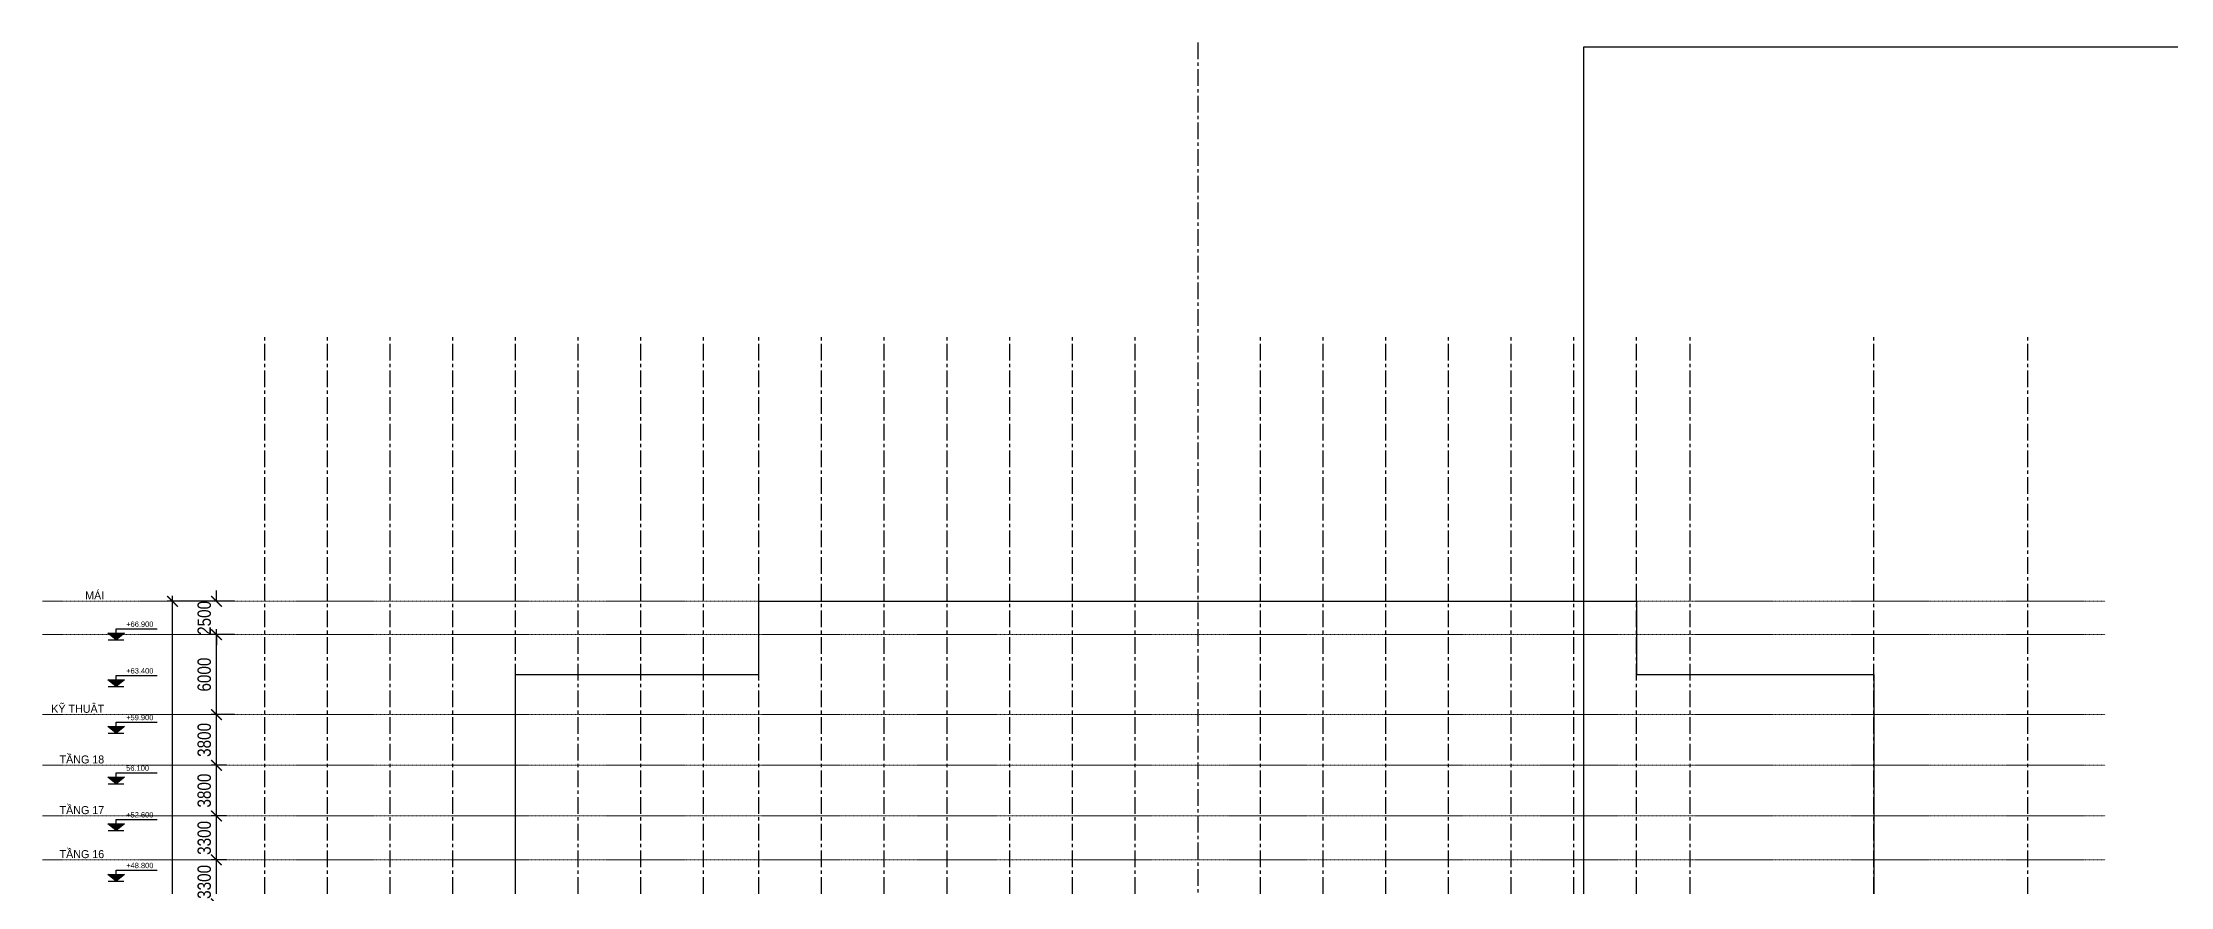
# Model space of a CAD drawing. Header units: millimetres. Extents: x -1030105 to 906887, y -616134 to 1220667.
# Drawn here: x 327805 to 487328, y -259377 to -196075 of the extents above; entities that cross this region are included whole.
import ezdxf

# ---------------------------------------------------------------- set-up
doc = ezdxf.new("R2010")
doc.units = ezdxf.units.MM
doc.header["$MEASUREMENT"] = 0
doc.linetypes.add('CENTER', pattern=[2, 1.25, -0.25, 0.25, -0.25])
doc.layers.get('Defpoints').update_dxf_attribs({"color": 1})
for name, color, linetype in [('A-_ANOTLEVL_T-', 41, 'Continuous'), ('A-_ANOTTEXT_T-', 41, 'Continuous'), ('A-DG-Giao thong', 1, 'Continuous'), ('DA-ANNO-DIMS', 9, 'Continuous'), ('DA-GRID-LINE', 9, 'CENTER'), ('DIEN HOA', 111, 'Continuous')]:
    doc.layers.add(name, color=color, linetype=linetype)
doc.layers.add('Defpoint', color=7, linetype='Continuous', plot=False)
doc.layers.add('S-GRID', color=251, linetype='CENTER', lineweight=5)
doc.styles.add('Annotative', font='txt')
doc.styles.get("Standard").update_dxf_attribs({"font": 'arial.ttf'})
doc.styles.add('Xr-GR-Grid 1-400$0$Dim-Text', font='ARIALN.TTF')
doc.dimstyles.new('DIM-400', dxfattribs={"dimscale": 10, "dimtxt": 100, "dimasz": 80, "dimexe": 40, "dimexo": 80, "dimgap": 40, "dimtad": 1, "dimdec": 0, "dimzin": 0, "dimdsep": 46, "dimtxsty": 'Xr-GR-Grid 1-400$0$Dim-Text', "dimblk": 'Xr-GR-Grid 1-400$0$_ArchTick', "dimcen": -100, "dimdle": 40, "dimclrt": 11, "dimadec": 0, "dimazin": 0, "dimtfac": 1, "dimtdec": 0, "dimtix": 1, "dimtofl": 0, "dimtmove": 0, "dimatfit": 3, "dimldrblk": 'Xr-GR-Grid 1-400$0$_ArchTick', "dimfxl": 1, "dimtolj": 1, "dimtzin": 0, "dimarcsym": 1})

# ---------------------------------------------------------------- blocks, each defined once
blk = doc.blocks.new('Xr-GR-Grid 1-400$0$_ArchTick')
at = {"layer": 'DA-ANNO-DIMS', "color": 0, "const_width": 0.15}
blk.add_lwpolyline([(-0.5, -0.5), (0.5, 0.5)], dxfattribs=at)
blk = doc.blocks.new('*D1167')
at = {"layer": 'DA-ANNO-DIMS', "color": 0, "lineweight": -2, "transparency": 16777216}
for p, q in [((-6922, -401), (-6922, 75200)), ((-2267, 74800), (-7322, 74800)), ((-4422, -1), (-7322, -1))]:
    blk.add_line(p, q, dxfattribs=at)
at = {"layer": 'Defpoints', "color": 0, "transparency": 16777216}
for p in [(-6922, 74800), (-1467, 74800), (-3622, -1)]:
    blk.add_point(p, dxfattribs=at)
at = {"layer": 'DA-ANNO-DIMS', "color": 0, "lineweight": -2, "transparency": 16777216, "xscale": 800, "yscale": 800, "zscale": 800}
for p, rotation in [((-6922, 74800), 90), ((-6922, -1), 270)]:
    blk.add_blockref('Xr-GR-Grid 1-400$0$_ArchTick', p, dxfattribs=dict(at, rotation=rotation))
at = {"layer": 'DA-ANNO-DIMS', "color": 11, "transparency": 16777216, "insert": (-7832, 37400), "char_height": 1000, "attachment_point": 5, "rotation": 90, "style": 'Xr-GR-Grid 1-400$0$Dim-Text'}
blk.add_mtext('\\A1;74800', dxfattribs=at)
blk = doc.blocks.new('caodo')
h = blk.add_hatch(color=256)
h.dxf.hatch_style = 1
h.paths.add_polyline_path([(-3.1, 2.56), (3.1, 2.56), (0, 0)])
blk.add_lwpolyline([(-3.1, 2.56), (3.1, 2.56), (0, 0)], close=True)
for points in [[(-2.95, 0), (2.95, 0)], [(0, 0), (0, 4.13), (15.35, 4.13)]]:
    blk.add_lwpolyline(points)
at = {"flags": 4}
blk.add_attdef('CAODO', (3.74, 4.92), '', height=2, dxfattribs=at)
blk = doc.blocks.new('*D1125')
at = {"layer": 'DA-ANNO-DIMS', "color": 0, "lineweight": -2, "transparency": 16777216}
for p, q in [((-2267, 72300), (-4022, 72300)), ((-3622, 65900), (-3622, 72700)), ((-2267, 66300), (-4022, 66300))]:
    blk.add_line(p, q, dxfattribs=at)
at = {"layer": 'Defpoints', "color": 0, "transparency": 16777216}
for p in [(-3622, 72300), (-1467, 72300), (-1467, 66300)]:
    blk.add_point(p, dxfattribs=at)
at = {"layer": 'DA-ANNO-DIMS', "color": 0, "lineweight": -2, "transparency": 16777216, "xscale": 800, "yscale": 800, "zscale": 800}
for p, rotation in [((-3622, 72300), 90), ((-3622, 66300), 270)]:
    blk.add_blockref('Xr-GR-Grid 1-400$0$_ArchTick', p, dxfattribs=dict(at, rotation=rotation))
at = {"layer": 'DA-ANNO-DIMS', "color": 11, "transparency": 16777216, "insert": (-4532, 69300), "char_height": 1000, "attachment_point": 5, "rotation": 90, "style": 'Xr-GR-Grid 1-400$0$Dim-Text'}
blk.add_mtext('\\A1;6000', dxfattribs=at)
blk = doc.blocks.new('*D1137')
at = {"layer": 'DA-ANNO-DIMS', "color": 0, "lineweight": -2, "transparency": 16777216}
for p, q in [((-2872, 55400), (-4022, 55400)), ((-3622, 51700), (-3622, 55800)), ((-2872, 52100), (-4022, 52100))]:
    blk.add_line(p, q, dxfattribs=at)
at = {"layer": 'Defpoints', "color": 0, "transparency": 16777216}
for p in [(-3622, 55400), (-2072, 55400), (-2072, 52100)]:
    blk.add_point(p, dxfattribs=at)
at = {"layer": 'DA-ANNO-DIMS', "color": 0, "lineweight": -2, "transparency": 16777216, "xscale": 800, "yscale": 800, "zscale": 800}
for p, rotation in [((-3622, 55400), 90), ((-3622, 52100), 270)]:
    blk.add_blockref('Xr-GR-Grid 1-400$0$_ArchTick', p, dxfattribs=dict(at, rotation=rotation))
at = {"layer": 'DA-ANNO-DIMS', "color": 11, "transparency": 16777216, "insert": (-4532, 53750), "char_height": 1000, "attachment_point": 5, "rotation": 90, "style": 'Xr-GR-Grid 1-400$0$Dim-Text'}
blk.add_mtext('\\A1;3300', dxfattribs=at)
blk = doc.blocks.new('*D1138')
at = {"layer": 'DA-ANNO-DIMS', "color": 0, "lineweight": -2, "transparency": 16777216}
for p, q in [((-3622, 55000), (-3622, 59100)), ((-2872, 58700), (-4022, 58700)), ((-2872, 55400), (-4022, 55400))]:
    blk.add_line(p, q, dxfattribs=at)
at = {"layer": 'Defpoints', "color": 0, "transparency": 16777216}
for p in [(-3622, 58700), (-2072, 58700), (-2072, 55400)]:
    blk.add_point(p, dxfattribs=at)
at = {"layer": 'DA-ANNO-DIMS', "color": 0, "lineweight": -2, "transparency": 16777216, "xscale": 800, "yscale": 800, "zscale": 800}
for p, rotation in [((-3622, 58700), 90), ((-3622, 55400), 270)]:
    blk.add_blockref('Xr-GR-Grid 1-400$0$_ArchTick', p, dxfattribs=dict(at, rotation=rotation))
at = {"layer": 'DA-ANNO-DIMS', "color": 11, "transparency": 16777216, "insert": (-4532, 57050), "char_height": 1000, "attachment_point": 5, "rotation": 90, "style": 'Xr-GR-Grid 1-400$0$Dim-Text'}
blk.add_mtext('\\A1;3300', dxfattribs=at)
blk = doc.blocks.new('*D1139')
at = {"layer": 'DA-ANNO-DIMS', "color": 0, "lineweight": -2, "transparency": 16777216}
for p, q in [((-2872, 62500), (-4022, 62500)), ((-3622, 58300), (-3622, 62900)), ((-2872, 58700), (-4022, 58700))]:
    blk.add_line(p, q, dxfattribs=at)
at = {"layer": 'Defpoints', "color": 0, "transparency": 16777216}
for p in [(-3622, 62500), (-2072, 62500), (-2072, 58700)]:
    blk.add_point(p, dxfattribs=at)
at = {"layer": 'DA-ANNO-DIMS', "color": 0, "lineweight": -2, "transparency": 16777216, "xscale": 800, "yscale": 800, "zscale": 800}
for p, rotation in [((-3622, 62500), 90), ((-3622, 58700), 270)]:
    blk.add_blockref('Xr-GR-Grid 1-400$0$_ArchTick', p, dxfattribs=dict(at, rotation=rotation))
at = {"layer": 'DA-ANNO-DIMS', "color": 11, "transparency": 16777216, "insert": (-4532, 60600), "char_height": 1000, "attachment_point": 5, "rotation": 90, "style": 'Xr-GR-Grid 1-400$0$Dim-Text'}
blk.add_mtext('\\A1;3800', dxfattribs=at)
blk = doc.blocks.new('*D1140')
at = {"layer": 'DA-ANNO-DIMS', "color": 0, "lineweight": -2, "transparency": 16777216}
for p, q in [((-2872, 66300), (-4022, 66300)), ((-3622, 62100), (-3622, 66700)), ((-2872, 62500), (-4022, 62500))]:
    blk.add_line(p, q, dxfattribs=at)
at = {"layer": 'Defpoints', "color": 0, "transparency": 16777216}
for p in [(-3622, 66300), (-2072, 66300), (-2072, 62500)]:
    blk.add_point(p, dxfattribs=at)
at = {"layer": 'DA-ANNO-DIMS', "color": 0, "lineweight": -2, "transparency": 16777216, "xscale": 800, "yscale": 800, "zscale": 800}
for p, rotation in [((-3622, 66300), 90), ((-3622, 62500), 270)]:
    blk.add_blockref('Xr-GR-Grid 1-400$0$_ArchTick', p, dxfattribs=dict(at, rotation=rotation))
at = {"layer": 'DA-ANNO-DIMS', "color": 11, "transparency": 16777216, "insert": (-4532, 64400), "char_height": 1000, "attachment_point": 5, "rotation": 90, "style": 'Xr-GR-Grid 1-400$0$Dim-Text'}
blk.add_mtext('\\A1;3800', dxfattribs=at)
blk = doc.blocks.new('*D1141')
at = {"layer": 'DA-ANNO-DIMS', "color": 0, "lineweight": -2, "transparency": 16777216}
for p, q in [((-3622, 74800), (-3622, 75600)), ((-2267, 74800), (-4022, 74800)), ((-2267, 72300), (-4022, 72300)), ((-3622, 72300), (-3622, 71500))]:
    blk.add_line(p, q, dxfattribs=at)
at = {"layer": 'Defpoints', "color": 0, "transparency": 16777216}
for p in [(-3622, 74800), (-1467, 74800), (-1467, 72300)]:
    blk.add_point(p, dxfattribs=at)
at = {"layer": 'DA-ANNO-DIMS', "color": 0, "lineweight": -2, "transparency": 16777216, "xscale": 800, "yscale": 800, "zscale": 800}
for p, rotation in [((-3622, 74800), 270), ((-3622, 72300), 90)]:
    blk.add_blockref('Xr-GR-Grid 1-400$0$_ArchTick', p, dxfattribs=dict(at, rotation=rotation))
at = {"layer": 'DA-ANNO-DIMS', "color": 11, "transparency": 16777216, "insert": (-4532, 73550), "char_height": 1000, "attachment_point": 5, "rotation": 90, "style": 'Xr-GR-Grid 1-400$0$Dim-Text'}
blk.add_mtext('\\A1;2500', dxfattribs=at)
blk = doc.blocks.new('luoi cot MC ngang')
at = {"layer": 'DA-GRID-LINE', "color": 8, "ltscale": 1000}
for p, q in [((-1.5, -11145.5), (-1.5, 94809.5)), ((4698.5, -11145.5), (4698.5, 94809.5)), ((9398.5, -11145.5), (9398.5, 94809.5)), ((14098.5, -11145.5), (14098.5, 94809.5)), ((18798.5, -11145.5), (18798.5, 94809.5)), ((23498.5, -11145.5), (23498.5, 94809.5)), ((28198.5, -11145.5), (28198.5, 94809.5)), ((32898.5, -11145.5), (32898.5, 94809.5)), ((37048.5, -11145.5), (37048.5, 94809.5)), ((41748.5, -11145.5), (41748.5, 94809.5)), ((46448.5, -11145.5), (46448.5, 94809.5)), ((51148.5, -11145.5), (51148.5, 94809.5)), ((55848.5, -11145.5), (55848.5, 94809.5)), ((60548.5, -11145.5), (60548.5, 94809.5)), ((65248.5, -11145.5), (65248.5, 94809.5)), ((74648.5, -11145.5), (74648.5, 94809.5)), ((79348.5, -11145.5), (79348.5, 94809.5)), ((84048.5, -11145.5), (84048.5, 94809.5)), ((88748.5, -11145.5), (88748.5, 94809.5)), ((93448.5, -11145.5), (93448.5, 94809.5)), ((98148.5, -11145.5), (98148.5, 94809.5)), ((102848.5, -11145.5), (102848.5, 94809.5)), ((106873.5, -11145.5), (106873.5, 94809.5)), ((120623.5, -11145.5), (120623.5, 94809.5)), ((132173.5, -11145.5), (132173.5, 94809.5))]:
    blk.add_line(p, q, dxfattribs=at)
at = {"layer": 'Defpoint', "color": 244, "linetype": 'CENTER', "ltscale": 1000, "true_color": 0x991b1e}
blk.add_lwpolyline([(69948.5, 116709.5), (69948.5, -11145.5)], dxfattribs=at)
at = {"layer": 'S-GRID', "ltscale": 10}
for p, q in [((137973.5, 74799.5), (-16656.5, 74799.5)), ((137973.5, 72299.5), (-16656.5, 72299.5)), ((137973.5, 66299.5), (-16656.5, 66299.5)), ((137973.5, 62499.5), (-16656.5, 62499.5)), ((137973.5, 58699.5), (-16656.5, 58699.5)), ((137973.5, 55399.5), (-16656.5, 55399.5))]:
    blk.add_line(p, q, dxfattribs=at)
at = {"layer": 'A-_ANOTLEVL_T-'}
ref = blk.add_blockref('caodo', (-11141.5, 71899.5), dxfattribs=dict(at, xscale=200, yscale=200, zscale=200))
ref.add_attrib('CAODO', '+66.900', (-10383.8, 72882.3), dxfattribs={"layer": '0', "height": 400})
ref = blk.add_blockref('caodo', (-11141.5, 68399.5), dxfattribs=dict(at, xscale=200, yscale=200, zscale=200))
ref.add_attrib('CAODO', '+63.400', (-10383.8, 69382.3), dxfattribs={"layer": '0', "height": 400})
ref = blk.add_blockref('caodo', (-11141.5, 64899.5), dxfattribs=dict(at, xscale=200, yscale=200, zscale=200))
ref.add_attrib('CAODO', '+59.900', (-10383.8, 65882.3), dxfattribs={"layer": '0', "height": 400})
ref = blk.add_blockref('caodo', (-11141.5, 61099.5), dxfattribs=dict(at, xscale=200, yscale=200, zscale=200))
ref.add_attrib('CAODO', '56.100', (-10383.8, 62082.3), dxfattribs={"layer": '0', "height": 400})
ref = blk.add_blockref('caodo', (-11141.5, 57599.5), dxfattribs=dict(at, xscale=200, yscale=200, zscale=200))
ref.add_attrib('CAODO', '+52.600', (-10383.8, 58582.3), dxfattribs={"layer": '0', "height": 400})
ref = blk.add_blockref('caodo', (-11141.5, 53799.5), dxfattribs=dict(at, xscale=200, yscale=200, zscale=200))
ref.add_attrib('CAODO', '+48.800', (-10383.8, 54782.3), dxfattribs={"layer": '0', "height": 400})
at = {"layer": 'A-_ANOTTEXT_T-', "char_height": 600, "width": 6450, "attachment_point": 1, "style": 'Annotative'}
for s, insert in [('\\pxqr;MÁI', (-18486.5, 75534.5)), ('\\pxqr;KỸ THUẬT', (-18486.5, 67034.5)), ('\\pxqr;TẦNG 18', (-18486.5, 63234.5)), ('\\pxqr;TẦNG 17', (-18486.5, 59434.5)), ('\\pxqr;TẦNG 16', (-18486.5, 56134.5))]:
    blk.add_mtext(s, dxfattribs=dict(at, insert=insert))
at = {"layer": 'DA-ANNO-DIMS'}
for base, p1, p2, picture, middle in [((-6921.5, 74799.5), (-3621.5, -0.5), (-1466.5, 74799.5), '*D1167', (-7832.1, 37399.5)), ((-3621.5, 74799.5), (-1466.5, 72299.5), (-1466.5, 74799.5), '*D1141', (-4532.1, 73549.5)), ((-3621.5, 72299.5), (-1466.5, 66299.5), (-1466.5, 72299.5), '*D1125', (-4532.1, 69299.5)), ((-3621.5, 66299.5), (-2071.5, 62499.5), (-2071.5, 66299.5), '*D1140', (-4532.1, 64399.5)), ((-3621.5, 62499.5), (-2071.5, 58699.5), (-2071.5, 62499.5), '*D1139', (-4532.1, 60599.5)), ((-3621.5, 58699.5), (-2071.5, 55399.5), (-2071.5, 58699.5), '*D1138', (-4532.1, 57049.5)), ((-3621.5, 55399.5), (-2071.5, 52099.5), (-2071.5, 55399.5), '*D1137', (-4532.1, 53749.5))]:
    dim = blk.add_linear_dim(base=base, p1=p1, p2=p2, angle=90, dimstyle='DIM-400', override={"dimtmove": 1}, dxfattribs=at)
    dim.commit()
    dim.dimension.update_dxf_attribs({"geometry": picture, "text_midpoint": middle})

msp = doc.modelspace()

# ---------------------------------------------------------------- linework, layer by layer
at = {"layer": 'A-DG-Giao thong'}
msp.add_lwpolyline([(363260, -260685), (363260, -243485), (381511.5, -243485), (381511.5, -237985), (447310, -237985), (447310, -243485), (465085, -243485), (465085, -260685)], dxfattribs=at)
at = {"layer": 'DIEN HOA'}
msp.add_lwpolyline([(443356.855, -196407.973), (583183.391, -196407.973), (583183.391, -366870.199), (443356.855, -366870.199)], close=True, dxfattribs=at)

# ---------------------------------------------------------------- block references
at = {"layer": 'A-DG-Giao thong'}
msp.add_blockref('luoi cot MC ngang', (344461.53, -312784.5), dxfattribs=at)

doc.saveas('drawing.dxf')
